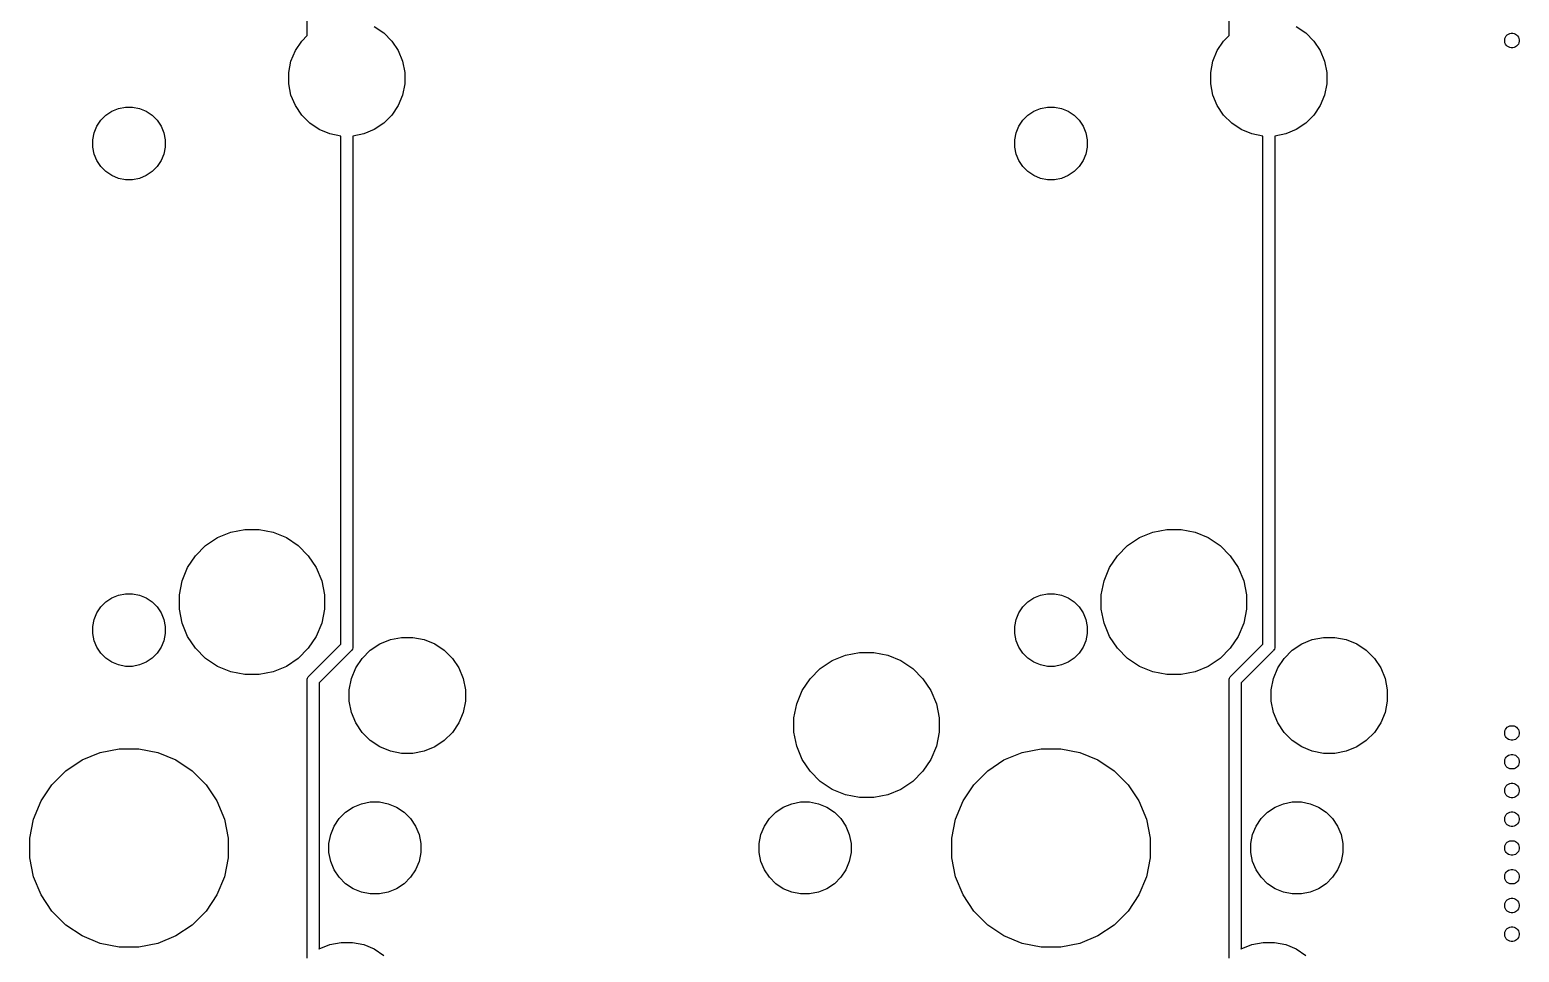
# Model space of a CAD drawing. Extents: x 52 to 337, y -159 to -34.
# Drawn here: x 163.05 to 193.82, y -91.05 to -72 of the extents above; entities that cross this region are included whole.
import ezdxf

# ---------------------------------------------------------------- set-up
doc = ezdxf.new("R2010")
doc.units = 0
doc.layers.add('BLACK', color=7, linetype='CONTINUOUS')

msp = doc.modelspace()

# ---------------------------------------------------------------- linework, layer by layer
at = {"layer": 'BLACK', "linetype": 'CONTINUOUS'}
for p, q in [((168.78, -72.1229), (168.78, -66.3941)), ((187.83, -72.1229), (187.83, -66.3941)), ((170.168, -71.9366), (170.365, -72.0679)), ((189.218, -71.9366), (189.415, -72.0679)), ((168.537, -72.4316), (168.668, -72.235)), ((168.668, -72.235), (168.78, -72.1229)), ((170.365, -72.0679), (170.532, -72.235)), ((170.532, -72.235), (170.663, -72.4316)), ((187.587, -72.4316), (187.718, -72.235)), ((187.718, -72.235), (187.83, -72.1229)), ((189.415, -72.0679), (189.582, -72.235)), ((189.582, -72.235), (189.713, -72.4316)), ((193.525, -72.2102), (193.531, -72.1812)), ((193.525, -72.2398), (193.525, -72.2102)), ((193.531, -72.2688), (193.525, -72.2398)), ((193.531, -72.1812), (193.542, -72.1539)), ((193.542, -72.2961), (193.531, -72.2688)), ((193.542, -72.1539), (193.558, -72.1294)), ((193.558, -72.3206), (193.542, -72.2961)), ((193.558, -72.1294), (193.579, -72.1085)), ((193.579, -72.3415), (193.558, -72.3206)), ((193.579, -72.1085), (193.604, -72.0921)), ((193.604, -72.0921), (193.631, -72.0808)), ((193.631, -72.0808), (193.66, -72.075)), ((193.66, -72.075), (193.69, -72.075)), ((193.69, -72.075), (193.719, -72.0808)), ((193.719, -72.0808), (193.746, -72.0921)), ((193.746, -72.0921), (193.771, -72.1085)), ((193.771, -72.1085), (193.792, -72.1294)), ((193.792, -72.3206), (193.771, -72.3415)), ((193.792, -72.1294), (193.808, -72.1539)), ((193.808, -72.2961), (193.792, -72.3206)), ((193.808, -72.1539), (193.819, -72.1812)), ((193.819, -72.2688), (193.808, -72.2961)), ((193.819, -72.1812), (193.825, -72.2102)), ((193.825, -72.2398), (193.819, -72.2688)), ((193.825, -72.2102), (193.825, -72.2398)), ((168.446, -72.65), (168.537, -72.4316)), ((170.663, -72.4316), (170.754, -72.65)), ((187.496, -72.65), (187.587, -72.4316)), ((189.713, -72.4316), (189.804, -72.65)), ((193.604, -72.3579), (193.579, -72.3415)), ((193.631, -72.3692), (193.604, -72.3579)), ((193.66, -72.375), (193.631, -72.3692)), ((193.69, -72.375), (193.66, -72.375)), ((193.719, -72.3692), (193.69, -72.375)), ((193.746, -72.3579), (193.719, -72.3692)), ((193.771, -72.3415), (193.746, -72.3579)), ((168.4, -72.8818), (168.446, -72.65)), ((168.4, -73.1182), (168.4, -72.8818)), ((170.754, -72.65), (170.8, -72.8818)), ((170.8, -72.8818), (170.8, -73.1182)), ((187.45, -72.8818), (187.496, -72.65)), ((187.45, -73.1182), (187.45, -72.8818)), ((189.804, -72.65), (189.85, -72.8818)), ((189.85, -72.8818), (189.85, -73.1182)), ((168.446, -73.35), (168.4, -73.1182)), ((170.8, -73.1182), (170.754, -73.35)), ((187.496, -73.35), (187.45, -73.1182)), ((189.85, -73.1182), (189.804, -73.35)), ((168.537, -73.5684), (168.446, -73.35)), ((170.754, -73.35), (170.663, -73.5684)), ((187.587, -73.5684), (187.496, -73.35)), ((189.804, -73.35), (189.713, -73.5684)), ((164.517, -73.8719), (164.622, -73.7674)), ((164.622, -73.7674), (164.745, -73.6854)), ((164.745, -73.6854), (164.881, -73.6288)), ((164.881, -73.6288), (165.026, -73.6)), ((165.026, -73.6), (165.174, -73.6)), ((165.174, -73.6), (165.319, -73.6288)), ((165.319, -73.6288), (165.455, -73.6854)), ((165.455, -73.6854), (165.578, -73.7674)), ((165.578, -73.7674), (165.683, -73.8719)), ((168.668, -73.765), (168.537, -73.5684)), ((168.835, -73.9321), (168.668, -73.765)), ((170.532, -73.765), (170.365, -73.9321)), ((170.663, -73.5684), (170.532, -73.765)), ((183.567, -73.8719), (183.672, -73.7674)), ((183.672, -73.7674), (183.795, -73.6854)), ((183.795, -73.6854), (183.931, -73.6288)), ((183.931, -73.6288), (184.076, -73.6)), ((184.076, -73.6), (184.224, -73.6)), ((184.224, -73.6), (184.369, -73.6288)), ((184.369, -73.6288), (184.505, -73.6854)), ((184.505, -73.6854), (184.628, -73.7674)), ((184.628, -73.7674), (184.733, -73.8719)), ((187.718, -73.765), (187.587, -73.5684)), ((187.885, -73.9321), (187.718, -73.765)), ((189.582, -73.765), (189.415, -73.9321)), ((189.713, -73.5684), (189.582, -73.765)), ((164.35, -74.2761), (164.379, -74.1312)), ((164.379, -74.1312), (164.435, -73.9947)), ((164.435, -73.9947), (164.517, -73.8719)), ((165.683, -73.8719), (165.765, -73.9947)), ((165.765, -73.9947), (165.821, -74.1312)), ((165.821, -74.1312), (165.85, -74.2761)), ((169.032, -74.0634), (168.835, -73.9321)), ((169.25, -74.1539), (169.032, -74.0634)), ((169.475, -74.1986), (169.25, -74.1539)), ((169.95, -74.1539), (169.725, -74.1986)), ((170.168, -74.0634), (169.95, -74.1539)), ((170.365, -73.9321), (170.168, -74.0634)), ((183.4, -74.2761), (183.429, -74.1312)), ((183.429, -74.1312), (183.485, -73.9947)), ((183.485, -73.9947), (183.567, -73.8719)), ((184.733, -73.8719), (184.815, -73.9947)), ((184.815, -73.9947), (184.871, -74.1312)), ((184.871, -74.1312), (184.9, -74.2761)), ((188.082, -74.0634), (187.885, -73.9321)), ((188.3, -74.1539), (188.082, -74.0634)), ((188.525, -74.1986), (188.3, -74.1539)), ((189, -74.1539), (188.775, -74.1986)), ((189.218, -74.0634), (189, -74.1539)), ((189.415, -73.9321), (189.218, -74.0634)), ((164.35, -74.4239), (164.35, -74.2761)), ((164.379, -74.5688), (164.35, -74.4239)), ((165.85, -74.4239), (165.821, -74.5688)), ((165.85, -74.2761), (165.85, -74.4239)), ((169.475, -84.6912), (169.475, -74.1986)), ((169.725, -74.1986), (169.725, -84.7369)), ((183.4, -74.4239), (183.4, -74.2761)), ((183.429, -74.5688), (183.4, -74.4239)), ((184.9, -74.4239), (184.871, -74.5688)), ((184.9, -74.2761), (184.9, -74.4239)), ((188.525, -84.6912), (188.525, -74.1986)), ((188.775, -74.1986), (188.775, -84.7369)), ((164.435, -74.7053), (164.379, -74.5688)), ((164.517, -74.8281), (164.435, -74.7053)), ((165.765, -74.7053), (165.683, -74.8281)), ((165.821, -74.5688), (165.765, -74.7053)), ((183.485, -74.7053), (183.429, -74.5688)), ((183.567, -74.8281), (183.485, -74.7053)), ((184.815, -74.7053), (184.733, -74.8281)), ((184.871, -74.5688), (184.815, -74.7053)), ((164.622, -74.9326), (164.517, -74.8281)), ((164.745, -75.0146), (164.622, -74.9326)), ((164.881, -75.0712), (164.745, -75.0146)), ((165.026, -75.1), (164.881, -75.0712)), ((165.319, -75.0712), (165.174, -75.1)), ((165.455, -75.0146), (165.319, -75.0712)), ((165.578, -74.9326), (165.455, -75.0146)), ((165.683, -74.8281), (165.578, -74.9326)), ((183.672, -74.9326), (183.567, -74.8281)), ((183.795, -75.0146), (183.672, -74.9326)), ((183.931, -75.0712), (183.795, -75.0146)), ((184.076, -75.1), (183.931, -75.0712)), ((184.369, -75.0712), (184.224, -75.1)), ((184.505, -75.0146), (184.369, -75.0712)), ((184.628, -74.9326), (184.505, -75.0146)), ((184.733, -74.8281), (184.628, -74.9326)), ((165.174, -75.1), (165.026, -75.1)), ((184.224, -75.1), (184.076, -75.1)), ((166.929, -82.4907), (167.202, -82.3776)), ((167.202, -82.3776), (167.492, -82.32)), ((167.492, -82.32), (167.788, -82.32)), ((167.788, -82.32), (168.078, -82.3776)), ((168.078, -82.3776), (168.351, -82.4907)), ((185.979, -82.4907), (186.252, -82.3776)), ((186.252, -82.3776), (186.542, -82.32)), ((186.542, -82.32), (186.838, -82.32)), ((186.838, -82.32), (187.128, -82.3776)), ((187.128, -82.3776), (187.401, -82.4907)), ((166.475, -82.8638), (166.684, -82.6549)), ((166.684, -82.6549), (166.929, -82.4907)), ((168.351, -82.4907), (168.596, -82.6549)), ((168.596, -82.6549), (168.805, -82.8638)), ((185.525, -82.8638), (185.734, -82.6549)), ((185.734, -82.6549), (185.979, -82.4907)), ((187.401, -82.4907), (187.646, -82.6549)), ((187.646, -82.6549), (187.855, -82.8638)), ((166.311, -83.1095), (166.475, -82.8638)), ((168.805, -82.8638), (168.969, -83.1095)), ((185.361, -83.1095), (185.525, -82.8638)), ((187.855, -82.8638), (188.019, -83.1095)), ((166.14, -83.6723), (166.198, -83.3825)), ((166.198, -83.3825), (166.311, -83.1095)), ((168.969, -83.1095), (169.082, -83.3825)), ((169.082, -83.3825), (169.14, -83.6723)), ((185.19, -83.6723), (185.248, -83.3825)), ((185.248, -83.3825), (185.361, -83.1095)), ((188.019, -83.1095), (188.132, -83.3825)), ((188.132, -83.3825), (188.19, -83.6723)), ((164.745, -83.7354), (164.881, -83.6788)), ((164.881, -83.6788), (165.026, -83.65)), ((165.026, -83.65), (165.174, -83.65)), ((165.174, -83.65), (165.319, -83.6788)), ((165.319, -83.6788), (165.455, -83.7354)), ((166.14, -83.9677), (166.14, -83.6723)), ((169.14, -83.6723), (169.14, -83.9677)), ((183.795, -83.7354), (183.931, -83.6788)), ((183.931, -83.6788), (184.076, -83.65)), ((184.076, -83.65), (184.224, -83.65)), ((184.224, -83.65), (184.369, -83.6788)), ((184.369, -83.6788), (184.505, -83.7354)), ((185.19, -83.9677), (185.19, -83.6723)), ((188.19, -83.6723), (188.19, -83.9677)), ((164.435, -84.0447), (164.517, -83.9219)), ((164.517, -83.9219), (164.622, -83.8174)), ((164.622, -83.8174), (164.745, -83.7354)), ((165.455, -83.7354), (165.578, -83.8174)), ((165.578, -83.8174), (165.683, -83.9219)), ((165.683, -83.9219), (165.765, -84.0447)), ((166.198, -84.2575), (166.14, -83.9677)), ((169.14, -83.9677), (169.082, -84.2575)), ((183.485, -84.0447), (183.567, -83.9219)), ((183.567, -83.9219), (183.672, -83.8174)), ((183.672, -83.8174), (183.795, -83.7354)), ((184.505, -83.7354), (184.628, -83.8174)), ((184.628, -83.8174), (184.733, -83.9219)), ((184.733, -83.9219), (184.815, -84.0447)), ((185.248, -84.2575), (185.19, -83.9677)), ((188.19, -83.9677), (188.132, -84.2575)), ((164.35, -84.3261), (164.379, -84.1812)), ((164.379, -84.1812), (164.435, -84.0447)), ((165.765, -84.0447), (165.821, -84.1812)), ((165.821, -84.1812), (165.85, -84.3261)), ((166.311, -84.5305), (166.198, -84.2575)), ((169.082, -84.2575), (168.969, -84.5305)), ((183.4, -84.3261), (183.429, -84.1812)), ((183.429, -84.1812), (183.485, -84.0447)), ((184.815, -84.0447), (184.871, -84.1812)), ((184.871, -84.1812), (184.9, -84.3261)), ((185.361, -84.5305), (185.248, -84.2575)), ((188.132, -84.2575), (188.019, -84.5305)), ((164.35, -84.4739), (164.35, -84.3261)), ((164.379, -84.6188), (164.35, -84.4739)), ((164.435, -84.7553), (164.379, -84.6188)), ((165.821, -84.6188), (165.765, -84.7553)), ((165.85, -84.4739), (165.821, -84.6188)), ((165.85, -84.3261), (165.85, -84.4739)), ((166.475, -84.7762), (166.311, -84.5305)), ((168.969, -84.5305), (168.805, -84.7762)), ((170.282, -84.6866), (170.5, -84.5961)), ((170.5, -84.5961), (170.732, -84.55)), ((170.732, -84.55), (170.968, -84.55)), ((170.968, -84.55), (171.2, -84.5961)), ((171.2, -84.5961), (171.418, -84.6866)), ((183.4, -84.4739), (183.4, -84.3261)), ((183.429, -84.6188), (183.4, -84.4739)), ((183.485, -84.7553), (183.429, -84.6188)), ((184.871, -84.6188), (184.815, -84.7553)), ((184.9, -84.4739), (184.871, -84.6188)), ((184.9, -84.3261), (184.9, -84.4739)), ((185.525, -84.7762), (185.361, -84.5305)), ((188.019, -84.5305), (187.855, -84.7762)), ((189.332, -84.6866), (189.55, -84.5961)), ((189.55, -84.5961), (189.782, -84.55)), ((189.782, -84.55), (190.018, -84.55)), ((190.018, -84.55), (190.25, -84.5961)), ((190.25, -84.5961), (190.468, -84.6866)), ((164.517, -84.8781), (164.435, -84.7553)), ((164.622, -84.9826), (164.517, -84.8781)), ((165.683, -84.8781), (165.578, -84.9826)), ((165.765, -84.7553), (165.683, -84.8781)), ((166.684, -84.9851), (166.475, -84.7762)), ((168.805, -84.7762), (168.596, -84.9851)), ((168.821, -85.3453), (169.475, -84.6912)), ((169.684, -84.8357), (169.03, -85.4898)), ((169.689, -84.8318), (169.684, -84.8357)), ((169.701, -84.8167), (169.689, -84.8318)), ((169.704, -84.8128), (169.701, -84.8167)), ((169.716, -84.7911), (169.704, -84.8128)), ((169.723, -84.7675), (169.716, -84.7911)), ((169.725, -84.7491), (169.723, -84.7675)), ((169.725, -84.7369), (169.726, -84.743)), ((169.726, -84.743), (169.725, -84.7491)), ((169.725, -84.7491), (169.725, -84.7491)), ((169.918, -84.985), (170.085, -84.8179)), ((170.085, -84.8179), (170.282, -84.6866)), ((171.418, -84.6866), (171.615, -84.8179)), ((171.615, -84.8179), (171.782, -84.985)), ((179.629, -85.0307), (179.902, -84.9176)), ((179.902, -84.9176), (180.192, -84.86)), ((180.192, -84.86), (180.488, -84.86)), ((180.488, -84.86), (180.778, -84.9176)), ((180.778, -84.9176), (181.051, -85.0307)), ((183.567, -84.8781), (183.485, -84.7553)), ((183.672, -84.9826), (183.567, -84.8781)), ((184.733, -84.8781), (184.628, -84.9826)), ((184.815, -84.7553), (184.733, -84.8781)), ((185.734, -84.9851), (185.525, -84.7762)), ((187.855, -84.7762), (187.646, -84.9851)), ((187.871, -85.3453), (188.525, -84.6912)), ((188.734, -84.8357), (188.08, -85.4898)), ((188.739, -84.8318), (188.734, -84.8357)), ((188.751, -84.8167), (188.739, -84.8318)), ((188.754, -84.8128), (188.751, -84.8167)), ((188.766, -84.7911), (188.754, -84.8128)), ((188.773, -84.7675), (188.766, -84.7911)), ((188.775, -84.7491), (188.773, -84.7675)), ((188.775, -84.7369), (188.776, -84.743)), ((188.776, -84.743), (188.775, -84.7491)), ((188.775, -84.7491), (188.775, -84.7491)), ((188.968, -84.985), (189.135, -84.8179)), ((189.135, -84.8179), (189.332, -84.6866)), ((190.468, -84.6866), (190.665, -84.8179)), ((190.665, -84.8179), (190.832, -84.985)), ((164.745, -85.0646), (164.622, -84.9826)), ((164.881, -85.1212), (164.745, -85.0646)), ((165.026, -85.15), (164.881, -85.1212)), ((165.174, -85.15), (165.026, -85.15)), ((165.319, -85.1212), (165.174, -85.15)), ((165.455, -85.0646), (165.319, -85.1212)), ((165.578, -84.9826), (165.455, -85.0646)), ((166.929, -85.1493), (166.684, -84.9851)), ((167.202, -85.2624), (166.929, -85.1493)), ((168.351, -85.1493), (168.078, -85.2624)), ((168.596, -84.9851), (168.351, -85.1493)), ((169.696, -85.4), (169.787, -85.1816)), ((169.787, -85.1816), (169.918, -84.985)), ((171.782, -84.985), (171.913, -85.1816)), ((171.913, -85.1816), (172.004, -85.4)), ((179.175, -85.4038), (179.384, -85.1949)), ((179.384, -85.1949), (179.629, -85.0307)), ((181.051, -85.0307), (181.296, -85.1949)), ((181.296, -85.1949), (181.505, -85.4038)), ((183.795, -85.0646), (183.672, -84.9826)), ((183.931, -85.1212), (183.795, -85.0646)), ((184.076, -85.15), (183.931, -85.1212)), ((184.224, -85.15), (184.076, -85.15)), ((184.369, -85.1212), (184.224, -85.15)), ((184.505, -85.0646), (184.369, -85.1212)), ((184.628, -84.9826), (184.505, -85.0646)), ((185.979, -85.1493), (185.734, -84.9851)), ((186.252, -85.2624), (185.979, -85.1493)), ((187.401, -85.1493), (187.128, -85.2624)), ((187.646, -84.9851), (187.401, -85.1493)), ((188.746, -85.4), (188.837, -85.1816)), ((188.837, -85.1816), (188.968, -84.985)), ((190.832, -84.985), (190.963, -85.1816)), ((190.963, -85.1816), (191.054, -85.4)), ((167.492, -85.32), (167.202, -85.2624)), ((167.788, -85.32), (167.492, -85.32)), ((168.078, -85.2624), (167.788, -85.32)), ((168.779, -85.438), (168.78, -85.4319)), ((168.78, -85.4441), (168.779, -85.438)), ((168.78, -85.4319), (168.782, -85.4135)), ((168.78, -85.4319), (168.78, -85.4319)), ((168.78, -91.1729), (168.78, -85.4441)), ((168.782, -85.4135), (168.789, -85.3899)), ((168.789, -85.3899), (168.801, -85.3682)), ((168.801, -85.3682), (168.816, -85.3492)), ((168.816, -85.3492), (168.821, -85.3453)), ((169.03, -85.4898), (169.03, -90.9876)), ((169.65, -85.6318), (169.696, -85.4)), ((172.004, -85.4), (172.05, -85.6318)), ((179.011, -85.6495), (179.175, -85.4038)), ((181.505, -85.4038), (181.669, -85.6495)), ((186.542, -85.32), (186.252, -85.2624)), ((186.838, -85.32), (186.542, -85.32)), ((187.128, -85.2624), (186.838, -85.32)), ((187.829, -85.438), (187.83, -85.4319)), ((187.83, -85.4441), (187.829, -85.438)), ((187.83, -85.4319), (187.832, -85.4135)), ((187.83, -85.4319), (187.83, -85.4319)), ((187.83, -91.1729), (187.83, -85.4441)), ((187.832, -85.4135), (187.839, -85.3899)), ((187.839, -85.3899), (187.851, -85.3682)), ((187.851, -85.3682), (187.866, -85.3492)), ((187.866, -85.3492), (187.871, -85.3453)), ((188.08, -85.4898), (188.08, -90.9876)), ((188.7, -85.6318), (188.746, -85.4)), ((191.054, -85.4), (191.1, -85.6318)), ((169.65, -85.8682), (169.65, -85.6318)), ((172.05, -85.6318), (172.05, -85.8682)), ((178.898, -85.9225), (179.011, -85.6495)), ((181.669, -85.6495), (181.782, -85.9225)), ((188.7, -85.8682), (188.7, -85.6318)), ((191.1, -85.6318), (191.1, -85.8682)), ((169.696, -86.1), (169.65, -85.8682)), ((169.787, -86.3184), (169.696, -86.1)), ((172.004, -86.1), (171.913, -86.3184)), ((172.05, -85.8682), (172.004, -86.1)), ((178.84, -86.2123), (178.898, -85.9225)), ((181.782, -85.9225), (181.84, -86.2123)), ((188.746, -86.1), (188.7, -85.8682)), ((188.837, -86.3184), (188.746, -86.1)), ((191.054, -86.1), (190.963, -86.3184)), ((191.1, -85.8682), (191.054, -86.1)), ((169.918, -86.515), (169.787, -86.3184)), ((171.913, -86.3184), (171.782, -86.515)), ((178.84, -86.5077), (178.84, -86.2123)), ((181.84, -86.2123), (181.84, -86.5077)), ((188.968, -86.515), (188.837, -86.3184)), ((190.963, -86.3184), (190.832, -86.515)), ((193.531, -86.4812), (193.542, -86.4539)), ((193.542, -86.4539), (193.558, -86.4294)), ((193.558, -86.4294), (193.579, -86.4085)), ((193.579, -86.4085), (193.604, -86.3921)), ((193.604, -86.3921), (193.631, -86.3808)), ((193.631, -86.3808), (193.66, -86.375)), ((193.66, -86.375), (193.69, -86.375)), ((193.69, -86.375), (193.719, -86.3808)), ((193.719, -86.3808), (193.746, -86.3921)), ((193.746, -86.3921), (193.771, -86.4085)), ((193.771, -86.4085), (193.792, -86.4294)), ((193.792, -86.4294), (193.808, -86.4539)), ((193.808, -86.4539), (193.819, -86.4812)), ((170.085, -86.6821), (169.918, -86.515)), ((170.282, -86.8134), (170.085, -86.6821)), ((171.615, -86.6821), (171.418, -86.8134)), ((171.782, -86.515), (171.615, -86.6821)), ((178.898, -86.7975), (178.84, -86.5077)), ((181.84, -86.5077), (181.782, -86.7975)), ((189.135, -86.6821), (188.968, -86.515)), ((189.332, -86.8134), (189.135, -86.6821)), ((190.665, -86.6821), (190.468, -86.8134)), ((190.832, -86.515), (190.665, -86.6821)), ((193.525, -86.5102), (193.531, -86.4812)), ((193.525, -86.5398), (193.525, -86.5102)), ((193.531, -86.5688), (193.525, -86.5398)), ((193.542, -86.5961), (193.531, -86.5688)), ((193.558, -86.6206), (193.542, -86.5961)), ((193.579, -86.6415), (193.558, -86.6206)), ((193.604, -86.6579), (193.579, -86.6415)), ((193.631, -86.6692), (193.604, -86.6579)), ((193.66, -86.675), (193.631, -86.6692)), ((193.69, -86.675), (193.66, -86.675)), ((193.719, -86.6692), (193.69, -86.675)), ((193.746, -86.6579), (193.719, -86.6692)), ((193.771, -86.6415), (193.746, -86.6579)), ((193.792, -86.6206), (193.771, -86.6415)), ((193.808, -86.5961), (193.792, -86.6206)), ((193.819, -86.5688), (193.808, -86.5961)), ((193.819, -86.4812), (193.825, -86.5102)), ((193.825, -86.5398), (193.819, -86.5688)), ((193.825, -86.5102), (193.825, -86.5398)), ((163.793, -87.3077), (164.129, -87.0833)), ((164.129, -87.0833), (164.502, -86.9288)), ((164.502, -86.9288), (164.898, -86.85)), ((164.898, -86.85), (165.302, -86.85)), ((165.302, -86.85), (165.698, -86.9288)), ((165.698, -86.9288), (166.071, -87.0833)), ((166.071, -87.0833), (166.407, -87.3077)), ((170.5, -86.9039), (170.282, -86.8134)), ((170.732, -86.95), (170.5, -86.9039)), ((170.968, -86.95), (170.732, -86.95)), ((171.2, -86.9039), (170.968, -86.95)), ((171.418, -86.8134), (171.2, -86.9039)), ((179.011, -87.0705), (178.898, -86.7975)), ((179.175, -87.3162), (179.011, -87.0705)), ((181.669, -87.0705), (181.505, -87.3162)), ((181.782, -86.7975), (181.669, -87.0705)), ((182.843, -87.3077), (183.179, -87.0833)), ((183.179, -87.0833), (183.552, -86.9288)), ((183.552, -86.9288), (183.948, -86.85)), ((183.948, -86.85), (184.352, -86.85)), ((184.352, -86.85), (184.748, -86.9288)), ((184.748, -86.9288), (185.121, -87.0833)), ((185.121, -87.0833), (185.457, -87.3077)), ((189.55, -86.9039), (189.332, -86.8134)), ((189.782, -86.95), (189.55, -86.9039)), ((190.018, -86.95), (189.782, -86.95)), ((190.25, -86.9039), (190.018, -86.95)), ((190.468, -86.8134), (190.25, -86.9039)), ((193.525, -87.104), (193.531, -87.075)), ((193.531, -87.075), (193.542, -87.0477)), ((193.542, -87.0477), (193.558, -87.0231)), ((193.558, -87.0231), (193.579, -87.0022)), ((193.579, -87.0022), (193.604, -86.9858)), ((193.604, -86.9858), (193.631, -86.9745)), ((193.631, -86.9745), (193.66, -86.9688)), ((193.66, -86.9688), (193.69, -86.9688)), ((193.69, -86.9688), (193.719, -86.9745)), ((193.719, -86.9745), (193.746, -86.9858)), ((193.746, -86.9858), (193.771, -87.0022)), ((193.771, -87.0022), (193.792, -87.0231)), ((193.792, -87.0231), (193.808, -87.0477)), ((193.808, -87.0477), (193.819, -87.075)), ((193.819, -87.075), (193.825, -87.104)), ((163.508, -87.5932), (163.793, -87.3077)), ((166.407, -87.3077), (166.692, -87.5932)), ((179.384, -87.5251), (179.175, -87.3162)), ((181.505, -87.3162), (181.296, -87.5251)), ((182.558, -87.5932), (182.843, -87.3077)), ((185.457, -87.3077), (185.742, -87.5932)), ((193.525, -87.1335), (193.525, -87.104)), ((193.531, -87.1625), (193.525, -87.1335)), ((193.542, -87.1898), (193.531, -87.1625)), ((193.558, -87.2144), (193.542, -87.1898)), ((193.579, -87.2353), (193.558, -87.2144)), ((193.604, -87.2517), (193.579, -87.2353)), ((193.631, -87.263), (193.604, -87.2517)), ((193.66, -87.2687), (193.631, -87.263)), ((193.69, -87.2687), (193.66, -87.2687)), ((193.719, -87.263), (193.69, -87.2687)), ((193.746, -87.2517), (193.719, -87.263)), ((193.771, -87.2353), (193.746, -87.2517)), ((193.792, -87.2144), (193.771, -87.2353)), ((193.808, -87.1898), (193.792, -87.2144)), ((193.819, -87.1625), (193.808, -87.1898)), ((193.825, -87.1335), (193.819, -87.1625)), ((193.825, -87.104), (193.825, -87.1335)), ((163.283, -87.929), (163.508, -87.5932)), ((166.692, -87.5932), (166.917, -87.929)), ((179.629, -87.6893), (179.384, -87.5251)), ((179.902, -87.8024), (179.629, -87.6893)), ((181.051, -87.6893), (180.778, -87.8024)), ((181.296, -87.5251), (181.051, -87.6893)), ((182.333, -87.929), (182.558, -87.5932)), ((185.742, -87.5932), (185.967, -87.929)), ((193.525, -87.6977), (193.531, -87.6687)), ((193.525, -87.7273), (193.525, -87.6977)), ((193.531, -87.6687), (193.542, -87.6414)), ((193.542, -87.6414), (193.558, -87.6169)), ((193.558, -87.6169), (193.579, -87.596)), ((193.579, -87.596), (193.604, -87.5796)), ((193.604, -87.5796), (193.631, -87.5683)), ((193.631, -87.5683), (193.66, -87.5625)), ((193.66, -87.5625), (193.69, -87.5625)), ((193.69, -87.5625), (193.719, -87.5683)), ((193.719, -87.5683), (193.746, -87.5796)), ((193.746, -87.5796), (193.771, -87.596)), ((193.771, -87.596), (193.792, -87.6169)), ((193.792, -87.6169), (193.808, -87.6414)), ((193.808, -87.6414), (193.819, -87.6687)), ((193.819, -87.6687), (193.825, -87.6977)), ((193.825, -87.6977), (193.825, -87.7273)), ((163.129, -88.302), (163.283, -87.929)), ((166.917, -87.929), (167.071, -88.302)), ((169.73, -88.0581), (169.903, -87.9865)), ((169.903, -87.9865), (170.086, -87.95)), ((170.086, -87.95), (170.274, -87.95)), ((170.274, -87.95), (170.457, -87.9865)), ((170.457, -87.9865), (170.63, -88.0581)), ((178.62, -88.0581), (178.793, -87.9865)), ((178.793, -87.9865), (178.976, -87.95)), ((178.976, -87.95), (179.164, -87.95)), ((179.164, -87.95), (179.347, -87.9865)), ((179.347, -87.9865), (179.52, -88.0581)), ((180.192, -87.86), (179.902, -87.8024)), ((180.488, -87.86), (180.192, -87.86)), ((180.778, -87.8024), (180.488, -87.86)), ((182.179, -88.302), (182.333, -87.929)), ((185.967, -87.929), (186.121, -88.302)), ((188.78, -88.0581), (188.953, -87.9865)), ((188.953, -87.9865), (189.136, -87.95)), ((189.136, -87.95), (189.324, -87.95)), ((189.324, -87.95), (189.507, -87.9865)), ((189.507, -87.9865), (189.68, -88.0581)), ((193.531, -87.7563), (193.525, -87.7273)), ((193.542, -87.7836), (193.531, -87.7563)), ((193.558, -87.8081), (193.542, -87.7836)), ((193.579, -87.829), (193.558, -87.8081)), ((193.604, -87.8454), (193.579, -87.829)), ((193.631, -87.8567), (193.604, -87.8454)), ((193.66, -87.8625), (193.631, -87.8567)), ((193.69, -87.8625), (193.66, -87.8625)), ((193.719, -87.8567), (193.69, -87.8625)), ((193.746, -87.8454), (193.719, -87.8567)), ((193.771, -87.829), (193.746, -87.8454)), ((193.792, -87.8081), (193.771, -87.829)), ((193.808, -87.7836), (193.792, -87.8081)), ((193.819, -87.7563), (193.808, -87.7836)), ((193.825, -87.7273), (193.819, -87.7563)), ((163.05, -88.6981), (163.129, -88.302)), ((167.071, -88.302), (167.15, -88.6981)), ((169.338, -88.45), (169.442, -88.2944)), ((169.442, -88.2944), (169.574, -88.1621)), ((169.574, -88.1621), (169.73, -88.0581)), ((170.63, -88.0581), (170.786, -88.1621)), ((170.786, -88.1621), (170.918, -88.2944)), ((170.918, -88.2944), (171.022, -88.45)), ((178.228, -88.45), (178.332, -88.2944)), ((178.332, -88.2944), (178.464, -88.1621)), ((178.464, -88.1621), (178.62, -88.0581)), ((179.52, -88.0581), (179.676, -88.1621)), ((179.676, -88.1621), (179.808, -88.2944)), ((179.808, -88.2944), (179.912, -88.45)), ((182.1, -88.6981), (182.179, -88.302)), ((186.121, -88.302), (186.2, -88.6981)), ((188.388, -88.45), (188.492, -88.2944)), ((188.492, -88.2944), (188.624, -88.1621)), ((188.624, -88.1621), (188.78, -88.0581)), ((189.68, -88.0581), (189.836, -88.1621)), ((189.836, -88.1621), (189.968, -88.2944)), ((189.968, -88.2944), (190.072, -88.45)), ((193.525, -88.2915), (193.531, -88.2625)), ((193.525, -88.321), (193.525, -88.2915)), ((193.531, -88.35), (193.525, -88.321)), ((193.531, -88.2625), (193.542, -88.2352)), ((193.542, -88.2352), (193.558, -88.2106)), ((193.558, -88.2106), (193.579, -88.1897)), ((193.579, -88.1897), (193.604, -88.1733)), ((193.604, -88.1733), (193.631, -88.162)), ((193.631, -88.162), (193.66, -88.1562)), ((193.66, -88.1562), (193.69, -88.1562)), ((193.69, -88.1562), (193.719, -88.162)), ((193.719, -88.162), (193.746, -88.1733)), ((193.746, -88.1733), (193.771, -88.1897)), ((193.771, -88.1897), (193.792, -88.2106)), ((193.792, -88.2106), (193.808, -88.2352)), ((193.808, -88.2352), (193.819, -88.2625)), ((193.819, -88.2625), (193.825, -88.2915)), ((193.825, -88.321), (193.819, -88.35)), ((193.825, -88.2915), (193.825, -88.321)), ((169.23, -88.8064), (169.267, -88.6229)), ((169.267, -88.6229), (169.338, -88.45)), ((171.022, -88.45), (171.093, -88.6229)), ((171.093, -88.6229), (171.13, -88.8064)), ((178.12, -88.8064), (178.157, -88.6229)), ((178.157, -88.6229), (178.228, -88.45)), ((179.912, -88.45), (179.983, -88.6229)), ((179.983, -88.6229), (180.02, -88.8064)), ((188.28, -88.8064), (188.317, -88.6229)), ((188.317, -88.6229), (188.388, -88.45)), ((190.072, -88.45), (190.143, -88.6229)), ((190.143, -88.6229), (190.18, -88.8064)), ((193.542, -88.3773), (193.531, -88.35)), ((193.558, -88.4019), (193.542, -88.3773)), ((193.579, -88.4228), (193.558, -88.4019)), ((193.604, -88.4392), (193.579, -88.4228)), ((193.631, -88.4505), (193.604, -88.4392)), ((193.66, -88.4562), (193.631, -88.4505)), ((193.69, -88.4562), (193.66, -88.4562)), ((193.719, -88.4505), (193.69, -88.4562)), ((193.746, -88.4392), (193.719, -88.4505)), ((193.771, -88.4228), (193.746, -88.4392)), ((193.792, -88.4019), (193.771, -88.4228)), ((193.808, -88.3773), (193.792, -88.4019)), ((193.819, -88.35), (193.808, -88.3773)), ((163.05, -89.1019), (163.05, -88.6981)), ((167.15, -88.6981), (167.15, -89.1019)), ((169.23, -88.9936), (169.23, -88.8064)), ((171.13, -88.8064), (171.13, -88.9936)), ((178.12, -88.9936), (178.12, -88.8064)), ((180.02, -88.8064), (180.02, -88.9936)), ((182.1, -89.1019), (182.1, -88.6981)), ((186.2, -88.6981), (186.2, -89.1019)), ((188.28, -88.9936), (188.28, -88.8064)), ((190.18, -88.8064), (190.18, -88.9936)), ((193.525, -88.8852), (193.531, -88.8562)), ((193.525, -88.9148), (193.525, -88.8852)), ((193.531, -88.9438), (193.525, -88.9148)), ((193.531, -88.8562), (193.542, -88.8289)), ((193.542, -88.8289), (193.558, -88.8044)), ((193.558, -88.8044), (193.579, -88.7835)), ((193.579, -88.7835), (193.604, -88.7671)), ((193.604, -88.7671), (193.631, -88.7558)), ((193.631, -88.7558), (193.66, -88.75)), ((193.66, -88.75), (193.69, -88.75)), ((193.69, -88.75), (193.719, -88.7558)), ((193.719, -88.7558), (193.746, -88.7671)), ((193.746, -88.7671), (193.771, -88.7835)), ((193.771, -88.7835), (193.792, -88.8044)), ((193.792, -88.8044), (193.808, -88.8289)), ((193.808, -88.8289), (193.819, -88.8562)), ((193.819, -88.8562), (193.825, -88.8852)), ((193.825, -88.9148), (193.819, -88.9438)), ((193.825, -88.8852), (193.825, -88.9148)), ((163.129, -89.498), (163.05, -89.1019)), ((167.15, -89.1019), (167.071, -89.498)), ((169.267, -89.1771), (169.23, -88.9936)), ((169.338, -89.35), (169.267, -89.1771)), ((171.093, -89.1771), (171.022, -89.35)), ((171.13, -88.9936), (171.093, -89.1771)), ((178.157, -89.1771), (178.12, -88.9936)), ((178.228, -89.35), (178.157, -89.1771)), ((179.983, -89.1771), (179.912, -89.35)), ((180.02, -88.9936), (179.983, -89.1771)), ((182.179, -89.498), (182.1, -89.1019)), ((186.2, -89.1019), (186.121, -89.498)), ((188.317, -89.1771), (188.28, -88.9936)), ((188.388, -89.35), (188.317, -89.1771)), ((190.143, -89.1771), (190.072, -89.35)), ((190.18, -88.9936), (190.143, -89.1771)), ((193.542, -88.9711), (193.531, -88.9438)), ((193.558, -88.9956), (193.542, -88.9711)), ((193.579, -89.0165), (193.558, -88.9956)), ((193.604, -89.0329), (193.579, -89.0165)), ((193.631, -89.0442), (193.604, -89.0329)), ((193.66, -89.05), (193.631, -89.0442)), ((193.69, -89.05), (193.66, -89.05)), ((193.719, -89.0442), (193.69, -89.05)), ((193.746, -89.0329), (193.719, -89.0442)), ((193.771, -89.0165), (193.746, -89.0329)), ((193.792, -88.9956), (193.771, -89.0165)), ((193.808, -88.9711), (193.792, -88.9956)), ((193.819, -88.9438), (193.808, -88.9711)), ((163.283, -89.871), (163.129, -89.498)), ((167.071, -89.498), (166.917, -89.871)), ((169.442, -89.5056), (169.338, -89.35)), ((169.574, -89.6379), (169.442, -89.5056)), ((170.918, -89.5056), (170.786, -89.6379)), ((171.022, -89.35), (170.918, -89.5056)), ((178.332, -89.5056), (178.228, -89.35)), ((178.464, -89.6379), (178.332, -89.5056)), ((179.808, -89.5056), (179.676, -89.6379)), ((179.912, -89.35), (179.808, -89.5056)), ((182.333, -89.871), (182.179, -89.498)), ((186.121, -89.498), (185.967, -89.871)), ((188.492, -89.5056), (188.388, -89.35)), ((188.624, -89.6379), (188.492, -89.5056)), ((189.968, -89.5056), (189.836, -89.6379)), ((190.072, -89.35), (189.968, -89.5056)), ((193.525, -89.479), (193.531, -89.45)), ((193.525, -89.5085), (193.525, -89.479)), ((193.531, -89.5375), (193.525, -89.5085)), ((193.531, -89.45), (193.542, -89.4227)), ((193.542, -89.5648), (193.531, -89.5375)), ((193.542, -89.4227), (193.558, -89.3981)), ((193.558, -89.3981), (193.579, -89.3772)), ((193.579, -89.3772), (193.604, -89.3608)), ((193.604, -89.3608), (193.631, -89.3495)), ((193.631, -89.3495), (193.66, -89.3438)), ((193.66, -89.3438), (193.69, -89.3438)), ((193.69, -89.3438), (193.719, -89.3495)), ((193.719, -89.3495), (193.746, -89.3608)), ((193.746, -89.3608), (193.771, -89.3772)), ((193.771, -89.3772), (193.792, -89.3981)), ((193.792, -89.3981), (193.808, -89.4227)), ((193.808, -89.4227), (193.819, -89.45)), ((193.819, -89.5375), (193.808, -89.5648)), ((193.819, -89.45), (193.825, -89.479)), ((193.825, -89.5085), (193.819, -89.5375)), ((193.825, -89.479), (193.825, -89.5085)), ((169.73, -89.7419), (169.574, -89.6379)), ((169.903, -89.8135), (169.73, -89.7419)), ((170.086, -89.85), (169.903, -89.8135)), ((170.274, -89.85), (170.086, -89.85)), ((170.457, -89.8135), (170.274, -89.85)), ((170.63, -89.7419), (170.457, -89.8135)), ((170.786, -89.6379), (170.63, -89.7419)), ((178.62, -89.7419), (178.464, -89.6379)), ((178.793, -89.8135), (178.62, -89.7419)), ((178.976, -89.85), (178.793, -89.8135)), ((179.164, -89.85), (178.976, -89.85)), ((179.347, -89.8135), (179.164, -89.85)), ((179.52, -89.7419), (179.347, -89.8135)), ((179.676, -89.6379), (179.52, -89.7419)), ((188.78, -89.7419), (188.624, -89.6379)), ((188.953, -89.8135), (188.78, -89.7419)), ((189.136, -89.85), (188.953, -89.8135)), ((189.324, -89.85), (189.136, -89.85)), ((189.507, -89.8135), (189.324, -89.85)), ((189.68, -89.7419), (189.507, -89.8135)), ((189.836, -89.6379), (189.68, -89.7419)), ((193.558, -89.5894), (193.542, -89.5648)), ((193.579, -89.6103), (193.558, -89.5894)), ((193.604, -89.6267), (193.579, -89.6103)), ((193.631, -89.638), (193.604, -89.6267)), ((193.66, -89.6437), (193.631, -89.638)), ((193.69, -89.6437), (193.66, -89.6437)), ((193.719, -89.638), (193.69, -89.6437)), ((193.746, -89.6267), (193.719, -89.638)), ((193.771, -89.6103), (193.746, -89.6267)), ((193.792, -89.5894), (193.771, -89.6103)), ((193.808, -89.5648), (193.792, -89.5894)), ((163.508, -90.2068), (163.283, -89.871)), ((166.917, -89.871), (166.692, -90.2068)), ((182.558, -90.2068), (182.333, -89.871)), ((185.967, -89.871), (185.742, -90.2068)), ((193.525, -90.0727), (193.531, -90.0437)), ((193.525, -90.1023), (193.525, -90.0727)), ((193.531, -90.1313), (193.525, -90.1023)), ((193.531, -90.0437), (193.542, -90.0164)), ((193.542, -90.1586), (193.531, -90.1313)), ((193.542, -90.0164), (193.558, -89.9919)), ((193.558, -90.1831), (193.542, -90.1586)), ((193.558, -89.9919), (193.579, -89.971)), ((193.579, -89.971), (193.604, -89.9546)), ((193.604, -89.9546), (193.631, -89.9433)), ((193.631, -89.9433), (193.66, -89.9375)), ((193.66, -89.9375), (193.69, -89.9375)), ((193.69, -89.9375), (193.719, -89.9433)), ((193.719, -89.9433), (193.746, -89.9546)), ((193.746, -89.9546), (193.771, -89.971)), ((193.771, -89.971), (193.792, -89.9919)), ((193.792, -89.9919), (193.808, -90.0164)), ((193.808, -90.1586), (193.792, -90.1831)), ((193.808, -90.0164), (193.819, -90.0437)), ((193.819, -90.1313), (193.808, -90.1586)), ((193.819, -90.0437), (193.825, -90.0727)), ((193.825, -90.1023), (193.819, -90.1313)), ((193.825, -90.0727), (193.825, -90.1023)), ((163.793, -90.4923), (163.508, -90.2068)), ((166.692, -90.2068), (166.407, -90.4923)), ((182.843, -90.4923), (182.558, -90.2068)), ((185.742, -90.2068), (185.457, -90.4923)), ((193.579, -90.204), (193.558, -90.1831)), ((193.604, -90.2204), (193.579, -90.204)), ((193.631, -90.2317), (193.604, -90.2204)), ((193.66, -90.2375), (193.631, -90.2317)), ((193.69, -90.2375), (193.66, -90.2375)), ((193.719, -90.2317), (193.69, -90.2375)), ((193.746, -90.2204), (193.719, -90.2317)), ((193.771, -90.204), (193.746, -90.2204)), ((193.792, -90.1831), (193.771, -90.204)), ((164.129, -90.7167), (163.793, -90.4923)), ((164.502, -90.8712), (164.129, -90.7167)), ((166.071, -90.7167), (165.698, -90.8712)), ((166.407, -90.4923), (166.071, -90.7167)), ((183.179, -90.7167), (182.843, -90.4923)), ((183.552, -90.8712), (183.179, -90.7167)), ((185.121, -90.7167), (184.748, -90.8712)), ((185.457, -90.4923), (185.121, -90.7167)), ((193.525, -90.6665), (193.531, -90.6375)), ((193.525, -90.696), (193.525, -90.6665)), ((193.531, -90.725), (193.525, -90.696)), ((193.531, -90.6375), (193.542, -90.6102)), ((193.542, -90.7523), (193.531, -90.725)), ((193.542, -90.6102), (193.558, -90.5856)), ((193.558, -90.7769), (193.542, -90.7523)), ((193.558, -90.5856), (193.579, -90.5647)), ((193.579, -90.7978), (193.558, -90.7769)), ((193.579, -90.5647), (193.604, -90.5483)), ((193.604, -90.5483), (193.631, -90.537)), ((193.631, -90.537), (193.66, -90.5312)), ((193.66, -90.5312), (193.69, -90.5312)), ((193.69, -90.5312), (193.719, -90.537)), ((193.719, -90.537), (193.746, -90.5483)), ((193.746, -90.5483), (193.771, -90.5647)), ((193.771, -90.5647), (193.792, -90.5856)), ((193.792, -90.7769), (193.771, -90.7978)), ((193.792, -90.5856), (193.808, -90.6102)), ((193.808, -90.7523), (193.792, -90.7769)), ((193.808, -90.6102), (193.819, -90.6375)), ((193.819, -90.725), (193.808, -90.7523)), ((193.819, -90.6375), (193.825, -90.6665)), ((193.825, -90.696), (193.819, -90.725)), ((193.825, -90.6665), (193.825, -90.696)), ((164.898, -90.95), (164.502, -90.8712)), ((165.302, -90.95), (164.898, -90.95)), ((165.698, -90.8712), (165.302, -90.95)), ((169.03, -90.9876), (169.032, -90.9866)), ((169.032, -90.9866), (169.25, -90.8961)), ((169.25, -90.8961), (169.482, -90.85)), ((169.482, -90.85), (169.718, -90.85)), ((169.718, -90.85), (169.95, -90.8961)), ((169.95, -90.8961), (170.168, -90.9866)), ((170.168, -90.9866), (170.365, -91.1179)), ((183.948, -90.95), (183.552, -90.8712)), ((184.352, -90.95), (183.948, -90.95)), ((184.748, -90.8712), (184.352, -90.95)), ((188.08, -90.9876), (188.082, -90.9866)), ((188.082, -90.9866), (188.3, -90.8961)), ((188.3, -90.8961), (188.532, -90.85)), ((188.532, -90.85), (188.768, -90.85)), ((188.768, -90.85), (189, -90.8961)), ((189, -90.8961), (189.218, -90.9866)), ((189.218, -90.9866), (189.415, -91.1179)), ((193.604, -90.8142), (193.579, -90.7978)), ((193.631, -90.8255), (193.604, -90.8142)), ((193.66, -90.8312), (193.631, -90.8255)), ((193.69, -90.8312), (193.66, -90.8312)), ((193.719, -90.8255), (193.69, -90.8312)), ((193.746, -90.8142), (193.719, -90.8255)), ((193.771, -90.7978), (193.746, -90.8142))]:
    msp.add_line(p, q, dxfattribs=at)

doc.saveas('drawing.dxf')
